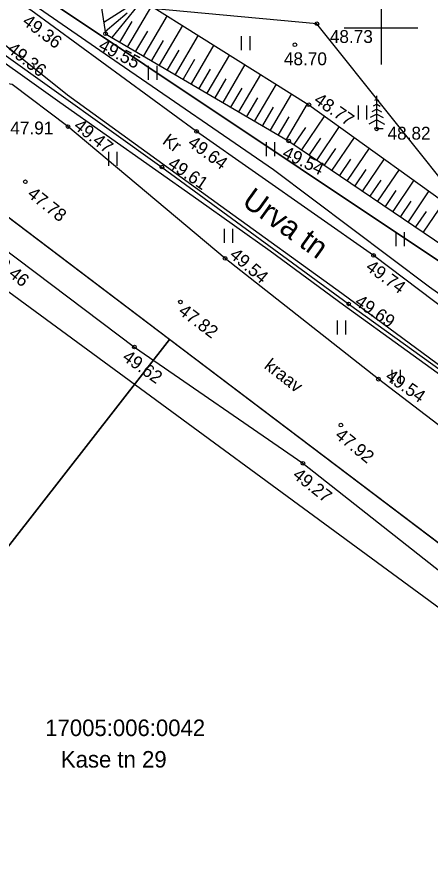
# Model space of a CAD drawing. Extents: x 640873 to 641111, y 6455819 to 6455983.
# Drawn here: x 640930.17 to 640952.68, y 6455855.14 to 6455900.6 of the extents above; entities that cross this region are included whole.
import ezdxf

# ---------------------------------------------------------------- set-up
doc = ezdxf.new("R2010")
doc.units = 0
for name, color, linetype in [('HALJASTUS', 7, 'Continuous'), ('KORGUS', 7, 'Continuous'), ('KPKAABEL', 7, 'Continuous'), ('MOOTMPUNKT', 7, 'Continuous'), ('MOOTNR', 7, 'Continuous'), ('MOOTPIIR', 7, 'Continuous'), ('PIIR', 7, 'Continuous'), ('PUU', 7, 'Continuous'), ('RELJEEF', 7, 'Continuous'), ('SITRASS', 7, 'Continuous'), ('TEE', 7, 'Continuous'), ('VEEKOGU', 7, 'Continuous'), ('VORK', 7, 'Continuous')]:
    doc.layers.add(name, color=color, linetype=linetype)

# ---------------------------------------------------------------- blocks, each defined once
blk = doc.blocks.new('KUUSK1')
at = {"layer": 'MOOTNR'}
for p, q in [((0, 324), (-23, 311)), ((0, 0), (0, 360)), ((0, 324), (23, 311)), ((0, 216), (-54, 186)), ((0, 270), (-38, 249)), ((0, 270), (38, 249)), ((0, 216), (54, 186)), ((0, 99), (-86, 51)), ((0, 162), (-69, 124)), ((0, 162), (69, 124)), ((0, 99), (86, 51)), ((72, 0), (0, 0))]:
    blk.add_line(p, q, dxfattribs=at)
blk = doc.blocks.new('RING02')
at = {"layer": 'KORGUS'}
blk.add_circle((0, 0), 20, dxfattribs=at)
blk = doc.blocks.new('HEIN')
at = {"layer": 'HALJASTUS'}
for p, q in [((-45.5, 76.1), (-45.5, -76.1)), ((45.5, 76.1), (45.5, -76.1))]:
    blk.add_line(p, q, dxfattribs=at)
blk = doc.blocks.new('VKORIS')
at = {"layer": 'VORK'}
for p, q in [((0, 400), (0, -400)), ((-400, 0), (400, 0))]:
    blk.add_line(p, q, dxfattribs=at)

msp = doc.modelspace()

# ---------------------------------------------------------------- linework, layer by layer
at = {"layer": 'HALJASTUS'}
msp.add_lwpolyline([(640961.245, 6455920.797), (640963.958, 6455913.274), (640975.808, 6455893.648), (640986.488, 6455896.562), (640987.577, 6455894.615), (640979.455, 6455885.6), (640966.713, 6455885.746), (640954.747, 6455889.916), (640946.509, 6455900.219), (640933.378, 6455901.421), (640930.403, 6455909.524), (640930.312, 6455909.773)], dxfattribs=at)
at = {"layer": 'KPKAABEL'}
for points in [[(640917.372, 6455907.844), (640921.529, 6455904.993), (640925.815, 6455902.053), (640932.937, 6455896.35), (640941.276, 6455890.316), (640947.857, 6455885.554), (640955.956, 6455879.592), (640960.272, 6455876.414), (640965.731, 6455871.492), (640967.621, 6455869.156), (640968.409, 6455867.713), (640968.619, 6455867.004), (640968.972, 6455861.183)], [(640997.713, 6455888.408), (640992.797, 6455882.172), (640989.022, 6455877.384), (640987.423, 6455875.356), (640982.564, 6455870.431), (640981.917, 6455869.776), (640976.468, 6455863.494), (640975.681, 6455863.097), (640975.114, 6455863.192), (640969.011, 6455868.403), (640962.373, 6455874.129), (640959.71, 6455876.427), (640951.428, 6455882.399), (640947.95, 6455884.907), (640943.959, 6455887.85), (640940.074, 6455890.605), (640932.521, 6455895.937), (640927.493, 6455899.502)]]:
    msp.add_lwpolyline(points, dxfattribs=at)
at = {"layer": 'MOOTPIIR'}
msp.add_lwpolyline([(640929.26, 6455927.89), (640920.31, 6455913.04), (640918.58, 6455910.94), (640917.372, 6455907.844), (640917.042, 6455907.3), (640915.945, 6455904.955), (640912.741, 6455900.708), (640911.525, 6455896.085), (640923.447, 6455890.246), (640960.931, 6455862.745), (640962.685, 6455861.275)], dxfattribs=at)
at = {"layer": 'PIIR'}
for points in [[(640960.73, 6455969.25), (640920.16, 6455909.31), (640971.01, 6455875.38), (640993.57, 6455904.12), (640970.23, 6455922.96), (640989.11, 6455946.27)], [(640971.01, 6455875.38), (640920.16, 6455909.31), (640889.02, 6455933.34), (640882.97, 6455925.5), (640914.68, 6455901.06), (640938.5, 6455883.04), (640962.33, 6455865.02)], [(640906.91, 6455842.53), (640938.49, 6455883.03), (640914.68, 6455901.06), (640896.32, 6455877.42), (640883.79, 6455861.32)], [(640962.33, 6455865.02), (640938.49, 6455883.03), (640906.91, 6455842.53), (640929.52, 6455824.17)]]:
    msp.add_lwpolyline(points, close=True, dxfattribs=at)
at = {"layer": 'RELJEEF'}
for p, q in [((640936.911, 6455901.562), (640934.915, 6455900.276)), ((640937.001, 6455901.506), (640935.344, 6455899.474)), ((640937.507, 6455901.188), (640936.207, 6455898.969)), ((640936.182, 6455900.782), (640934.993, 6455899.782)), ((640938.354, 6455900.656), (640937.07, 6455898.464)), ((640936.429, 6455900.338), (640935.775, 6455899.222)), ((640937.284, 6455899.819), (640936.638, 6455898.716)), ((640939.201, 6455900.124), (640937.932, 6455897.958)), ((640938.139, 6455899.3), (640937.501, 6455898.211)), ((640940.048, 6455899.592), (640938.795, 6455897.453)), ((640940.896, 6455899.06), (640939.658, 6455896.947)), ((640938.994, 6455898.782), (640938.364, 6455897.705)), ((640941.743, 6455898.528), (640940.521, 6455896.442)), ((640939.849, 6455898.263), (640939.227, 6455897.2)), ((640942.59, 6455897.996), (640941.384, 6455895.936)), ((640940.704, 6455897.744), (640940.09, 6455896.695)), ((640943.437, 6455897.463), (640942.247, 6455895.431)), ((640941.559, 6455897.225), (640940.953, 6455896.189)), ((640942.415, 6455896.707), (640941.815, 6455895.684)), ((640944.285, 6455896.931), (640943.11, 6455894.926)), ((640943.27, 6455896.188), (640942.678, 6455895.178)), ((640945.132, 6455896.399), (640943.973, 6455894.42)), ((640944.125, 6455895.669), (640943.541, 6455894.673)), ((640945.979, 6455895.867), (640944.835, 6455893.915)), ((640946.914, 6455895.203), (640945.669, 6455893.364)), ((640944.98, 6455895.15), (640944.404, 6455894.167)), ((640945.882, 6455894.569), (640945.255, 6455893.644)), ((640947.727, 6455894.62), (640946.498, 6455892.803)), ((640946.702, 6455893.997), (640946.084, 6455893.083)), ((640948.539, 6455894.036), (640947.326, 6455892.243)), ((640947.522, 6455893.425), (640946.912, 6455892.523)), ((640949.352, 6455893.452), (640948.154, 6455891.682)), ((640948.343, 6455892.853), (640947.74, 6455891.963)), ((640950.164, 6455892.869), (640948.982, 6455891.122)), ((640949.163, 6455892.281), (640948.568, 6455891.402)), ((640950.977, 6455892.285), (640949.811, 6455890.562)), ((640949.984, 6455891.709), (640949.396, 6455890.842)), ((640951.789, 6455891.701), (640950.639, 6455890.001)), ((640950.804, 6455891.137), (640950.225, 6455890.281)), ((640952.602, 6455891.118), (640951.467, 6455889.441)), ((640951.624, 6455890.565), (640951.053, 6455889.721)), ((640953.414, 6455890.534), (640952.295, 6455888.88)), ((640952.445, 6455889.993), (640951.881, 6455889.161))]:
    msp.add_line(p, q, dxfattribs=at)
for points in [[(640933.635, 6455907.41), (640934.59, 6455907.79), (640936.39, 6455903.19), (640936.23, 6455901.99), (640946.07, 6455895.81), (640955.16, 6455889.28), (640961.67, 6455885.08), (640969.32, 6455880.04), (640969.011, 6455877.216)], [(640933.635, 6455907.41), (640933.827, 6455906.429), (640934.44, 6455903.31), (640935.01, 6455899.67), (640944.98, 6455893.83), (640954.04, 6455887.7), (640960.571, 6455883.729), (640964.3, 6455879.98), (640969.011, 6455877.216)]]:
    msp.add_lwpolyline(points, dxfattribs=at)
at = {"layer": 'SITRASS'}
msp.add_lwpolyline([(640919.359, 6455909.031), (640925.71, 6455904.98), (640935.753, 6455898.046), (640944.14, 6455892.29), (640952.63, 6455885.91), (640961.94, 6455879.31), (640967.97, 6455876.24), (640971.708, 6455876.373), (640975.35, 6455875.695), (640980.521, 6455872.113), (640982.496, 6455870.745), (640985.167, 6455869.429), (640980.647, 6455860.062), (640980.145, 6455859.022), (640979.394, 6455857.788)], dxfattribs=at)
at = {"layer": 'TEE'}
msp.add_lwpolyline([(640974.118, 6455871.001), (640974.018, 6455871.046), (640968.883, 6455873.373), (640959.534, 6455880.108), (640949.594, 6455887.612), (640939.958, 6455894.356), (640930.939, 6455900.948), (640925.385, 6455904.42), (640924.025, 6455901.724), (640929.344, 6455898.648), (640938.075, 6455892.422), (640948.235, 6455884.976), (640957.272, 6455878.475), (640966.806, 6455870.81), (640969.874, 6455865.728), (640969.966, 6455865.576)], dxfattribs=at)
at = {"layer": 'VEEKOGU'}
msp.add_lwpolyline([(640962.685, 6455861.275), (640964.048, 6455862.919), (640966.274, 6455864.228), (640967.12, 6455865.659), (640966.59, 6455867.772), (640958.852, 6455874.004), (640949.856, 6455880.88), (640941.512, 6455887.45), (640932.963, 6455894.624), (640929.925, 6455896.902), (640927.648, 6455897.307), (640925.662, 6455896.1), (640924.223, 6455893.57), (640924.767, 6455891.386), (640929.318, 6455888.097), (640936.58, 6455882.629), (640945.743, 6455876.306), (640954.835, 6455869.144), (640962.258, 6455864.114), (640960.931, 6455862.745)], dxfattribs=at)

# ---------------------------------------------------------------- block references
at = {"layer": 'HALJASTUS', "xscale": 0.005, "yscale": 0.005}
for p in [(640942.623, 6455899.157), (640937.562, 6455897.538), (640948.979, 6455895.385), (640943.97, 6455893.389), (640935.395, 6455892.859), (640941.695, 6455888.679), (640951.023, 6455888.502), (640947.839, 6455883.691), (640950.815, 6455881.011)]:
    msp.add_blockref('HEIN', p, dxfattribs=at)
at = {"layer": 'MOOTMPUNKT', "xscale": 0.005, "yscale": 0.005}
for p in [(640946.509, 6455900.219), (640935.01, 6455899.67), (640945.31, 6455899.07), (640946.07, 6455895.81), (640932.963, 6455894.624), (640939.958, 6455894.356), (640949.76, 6455894.49), (640944.98, 6455893.83), (640938.075, 6455892.422), (640930.642, 6455891.622), (640941.512, 6455887.45), (640949.594, 6455887.612), (640939.079, 6455885.079), (640948.235, 6455884.976), (640936.58, 6455882.629), (640949.856, 6455880.88), (640947.817, 6455878.384), (640945.743, 6455876.306)]:
    msp.add_blockref('RING02', p, dxfattribs=at)
at = {"layer": 'PUU', "xscale": 0.005, "yscale": 0.005}
msp.add_blockref('KUUSK1', (640949.76, 6455894.49), dxfattribs=at)
at = {"layer": 'VORK', "xscale": 0.005, "yscale": 0.005}
msp.add_blockref('VKORIS', (640950, 6455900), dxfattribs=at)

# ---------------------------------------------------------------- texts
at = {"layer": 'KORGUS'}
for s, rotation, p in [('49.36', 323.0718, (640930.425, 6455900.227)), ('49.55', 332.3814, (640934.57, 6455898.83)), ('49.36', 321.7225, (640929.6, 6455898.731)), ('48.77', 325.2198, (640946.291, 6455895.94)), ('49.47', 321.953, (640933.224, 6455894.553)), ('49.64', 323.7869, (640939.427, 6455893.623)), ('49.54', 334.2163, (640944.57, 6455892.97)), ('49.61', 325.8809, (640938.341, 6455892.453)), ('47.78', 321.3016, (640930.698, 6455890.858)), ('49.46', 320.036, (640928.684, 6455887.359)), ('49.54', 319.5574, (640941.703, 6455887.555)), ('49.74', 324.1514, (640949.11, 6455886.861)), ('49.69', 325.5251, (640948.513, 6455884.96)), ('47.82', 322.9768, (640938.92, 6455884.469)), ('49.62', 324.3684, (640935.87, 6455881.956)), ('49.54', 325.249, (640950.175, 6455880.898)), ('47.92', 320.7872, (640947.441, 6455877.736)), ('49.27', 321.6013, (640945.137, 6455875.564))]:
    msp.add_text(s, height=0.7, rotation=rotation, dxfattribs=at).set_placement(p)
for s, p in [('48.73', (640947.21, 6455899.171)), ('48.70', (640944.711, 6455897.959)), ('47.91', (640929.825, 6455894.196)), ('48.82', (640950.351, 6455893.91))]:
    msp.add_text(s, height=0.7, dxfattribs=at).set_placement(p)
at = {"layer": 'PIIR'}
for s, p in [('17005:006:0042', (640931.725, 6455861.464)), ('Kase tn 29', (640932.577, 6455859.749))]:
    msp.add_text(s, height=0.9, dxfattribs=at).set_placement(p)
at = {"layer": 'TEE'}
for s, height, rotation, p in [('Kr', 0.7, 323.5308, (640938.051, 6455893.729)), ('Urva tn', 1.2, 324.1623, (640942.364, 6455890.398))]:
    msp.add_text(s, height=height, rotation=rotation, dxfattribs=at).set_placement(p)
at = {"layer": 'VEEKOGU'}
msp.add_text('kraav', height=0.7, rotation=322.075, dxfattribs=at).set_placement((640943.588, 6455881.511))

doc.saveas('drawing.dxf')
